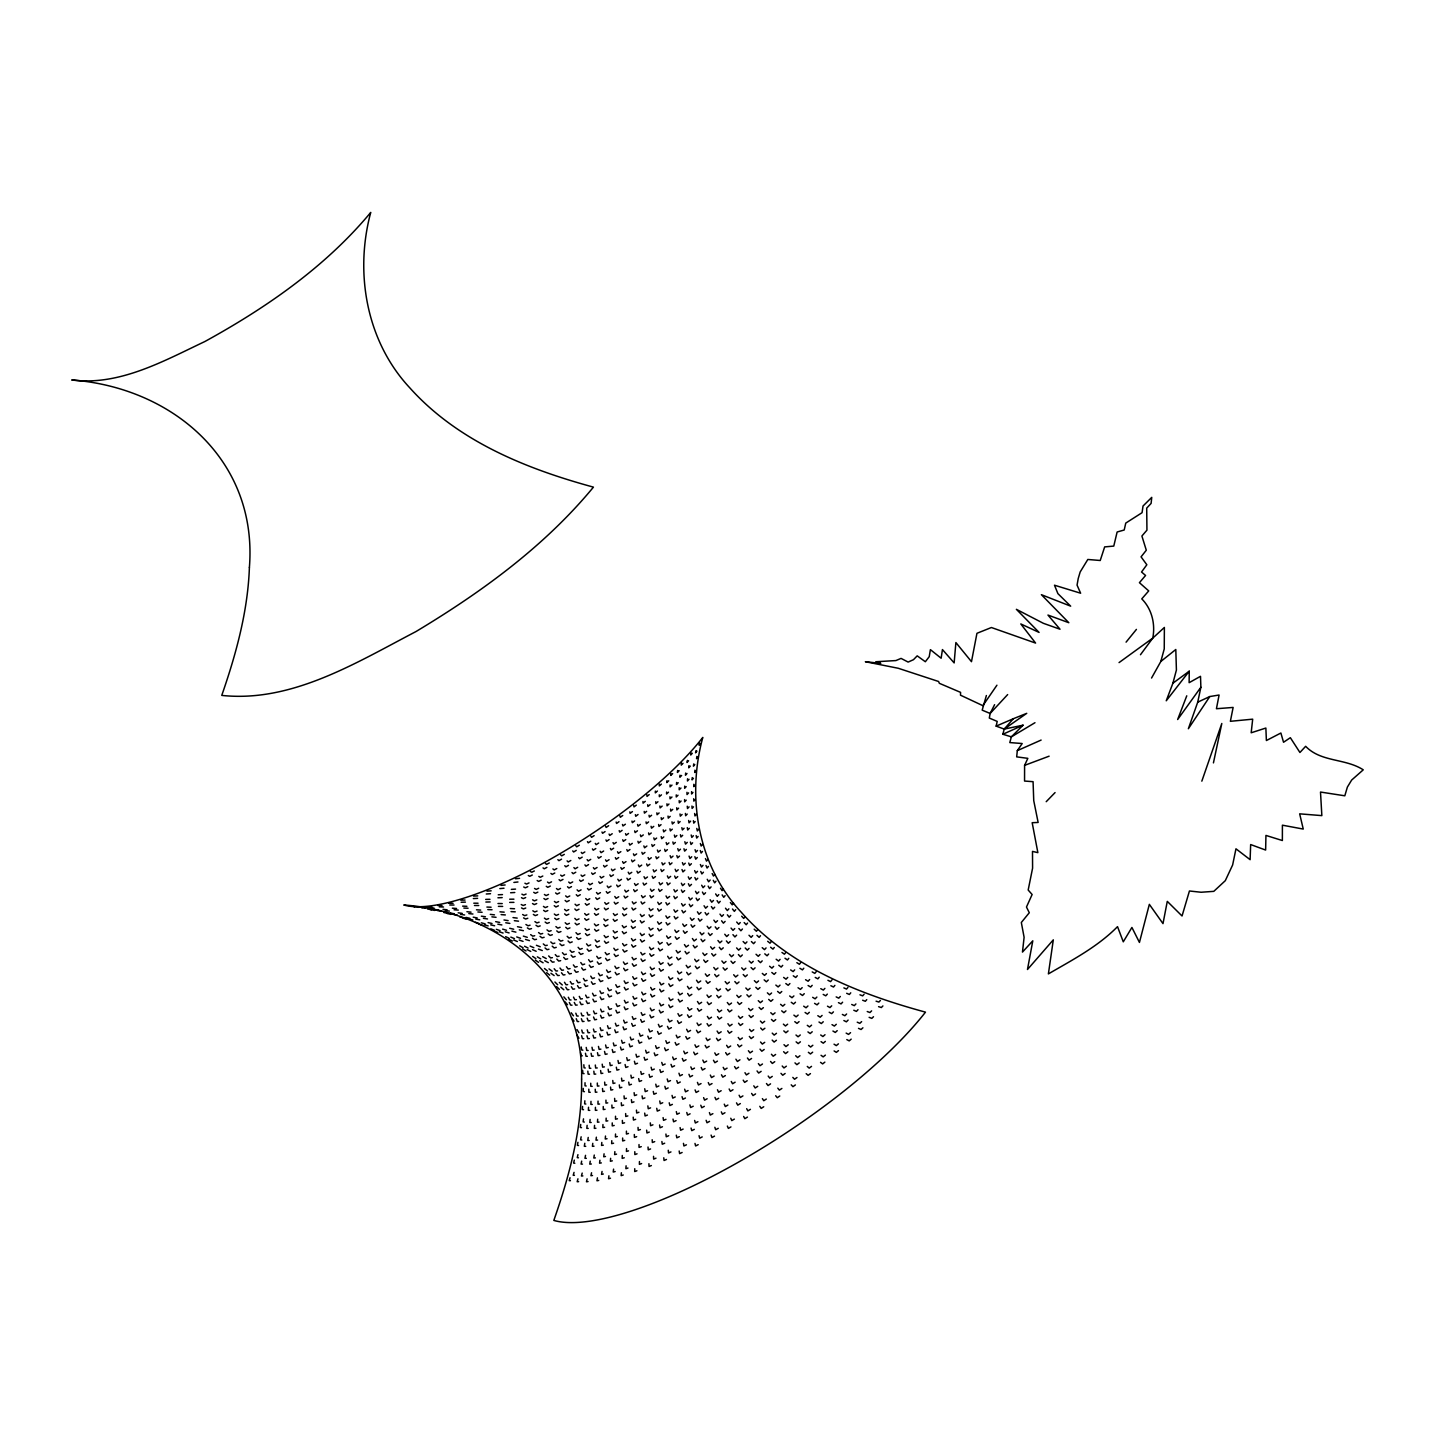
<?xml version="1.0" encoding="UTF-8"?>
<svg xmlns="http://www.w3.org/2000/svg" width="1435" height="1435" viewBox="0 0 1435 1435"><rect width="100%" height="100%" fill="white"/><g stroke="black" fill="none" stroke-linecap="round" stroke-linejoin="round"><path stroke-width="1.5" d="M655.347 791.098L655.347 792.855L657.409 791.044M659.311 784.138L659.311 785.896L661.374 784.084M691.598 791.636L691.598 793.986L692.962 792.389M693.822 784.281L693.805 786.631L695.186 785.035M666.611 792.03L666.593 793.968L668.513 792.174M670.091 784.927L670.073 786.882L671.993 785.088M1189.238 671.203L1166.242 700.782L1172.897 683.221L1189.238 671.203L1189.131 682.683L1200.503 676.316L1200.88 687.257L1197.723 702.163L1188.359 728.747L1209.795 696.549L1219.086 695.024L1216.432 708.729L1233.131 707.437L1230.369 721.303L1252.683 719.168L1251.177 732.783L1265.867 728.047L1266.388 740.532L1280.881 733.016L1283.536 742.254L1290.352 737.698L1299.931 752.496L1305.653 746.308C1320.971 762.326 1345.295 758.2 1363.25 769.824L1351.662 780.048L1347.375 787.097L1344.81 795.797L1320.505 792.048L1321.85 815.618L1299.662 813.842L1303.249 829.071L1282.406 825.179L1282.37 840.533L1265.939 835.421L1265.634 850.058L1250.656 844.551L1250.118 859.673L1235.965 848.803L1232.629 864.982L1225.293 880.677L1213.795 891.35L1201.113 892.247L1189.436 890.991L1182.045 915.996L1167.283 901.359L1162.996 923.62L1149.345 904.355L1139.444 942.436L1131.91 927.44L1123.282 941.826L1117.524 926.651C1097.614 946.813 1072.501 959.889 1048.393 973.899L1053.308 939.853L1027.478 969.504L1032.805 940.804L1022.473 952.087L1024.106 937.288L1021.325 922.49L1029.29 912.732L1026.473 907.028L1032.124 894.507L1028.178 890.041L1032.59 868.157L1032.5 851.403L1037.864 852.641L1032.178 822.703L1038.133 822.452L1033.738 800.622L1033.074 781.68L1024.554 781.053L1024.59 765.375L1027.837 758.344L1016.68 756.873L1017.307 750.649L1022.204 743.527L1009.792 742.577L1011.37 736.855L1023.065 725.195L1004.213 729.088L996.159 726.128L997.199 721.41L989.307 718.056L990.132 713.464L994.599 704.675M595.435 1107.3L595.381 1110.331L596.96 1110.224M598.036 1101.111L597.982 1104.143L599.561 1104.035M634.754 1168.718L634.7 1171.552L636.907 1170.763M639.454 1161.525L639.4 1164.359L641.606 1163.57M622.288 1155.48L622.18 1158.386L624.261 1157.776M626.539 1148.556L626.449 1151.444L628.512 1150.852M602.951 1124.556L602.843 1127.551L604.601 1127.282M606.162 1118.116L606.054 1121.112L607.812 1120.843M611.776 1140.699L611.651 1143.641L613.588 1143.211M615.543 1134.009L615.436 1136.968L617.355 1136.52M684.728 786.093L684.639 788.299L686.199 786.613M687.562 778.774L687.473 780.981L689.033 779.295M588.511 1107.264L588.386 1110.295L589.767 1110.367M590.987 1101.345L590.861 1104.358L592.242 1104.43M676.62 782.434L676.477 784.497L678.217 782.739M680.011 775.187L679.885 777.232L681.625 775.474M582.574 1106.457L582.359 1109.47L583.543 1109.703M584.852 1100.788L584.655 1103.82L585.839 1104.053M594.556 1125.363L594.341 1128.376L595.92 1128.269M597.678 1119.192L597.462 1122.188L599.041 1122.098M666.952 780.712L666.827 782.595L668.728 780.801M670.88 773.555L670.755 775.42L672.656 773.626M621.373 1172.754L621.158 1175.642L623.238 1174.996M626.091 1165.812L625.875 1168.682L627.956 1168.036M692.244 777.591L692.065 779.887L693.446 778.254M694.935 770.164L694.755 772.478L696.118 770.846M610.628 1158.332L610.395 1161.274L612.314 1160.825M614.862 1151.641L614.628 1154.583L616.548 1154.135M601.803 1142.457L601.552 1145.435L603.31 1145.166M605.498 1136.036L605.265 1139.013L607.023 1138.726M587.13 1125.327L586.825 1128.341L588.207 1128.394M590.108 1119.426L589.785 1122.439L591.184 1122.493M685.679 773.034L685.446 775.205L687.006 773.483M688.961 765.644L688.728 767.815L690.289 766.093M592.781 1143.336L592.422 1146.314L594 1146.206M596.368 1137.184L596.009 1140.161L597.588 1140.054M599.92 1160.233L599.561 1163.193L601.319 1162.906M604.081 1153.812L603.722 1156.771L605.48 1156.484M608.906 1175.803L608.548 1178.727L610.485 1178.225M613.588 1169.112L613.229 1172.036L615.167 1171.534M677.661 770.451L677.41 772.443L679.15 770.685M681.517 763.097L681.248 765.106L683.006 763.33M580.727 1124.448L580.332 1127.444L581.516 1127.659M583.507 1118.852L583.13 1121.847L584.296 1122.062M693.751 763.904L693.428 766.164L694.791 764.514M696.872 756.406L696.549 758.684L697.912 757.016M584.798 1143.282L584.332 1146.278L585.731 1146.332M588.224 1137.435L587.776 1140.43L589.157 1140.466M590.233 1161.166L589.767 1164.126L591.346 1164M594.269 1155.049L593.803 1158.009L595.381 1157.884M597.444 1177.848L596.942 1180.772L598.718 1180.413M602.054 1171.444L601.534 1174.386L603.31 1174.009M687.383 760.389L687.006 762.505L688.585 760.765M691.096 752.891L690.719 755.007L692.298 753.285M577.91 1142.35L577.372 1145.327L578.556 1145.525M581.139 1136.807L580.601 1139.785L581.785 1140M581.677 1161.13L581.085 1164.09L582.484 1164.108M585.534 1155.336L584.96 1158.296L586.341 1158.314M696.029 750.595L695.562 752.819L696.944 751.151M699.562 743.007L699.096 745.231L700.459 743.563M1213.436 762.9L1221.813 723.473L1201.83 781.16M587.094 1178.852L586.467 1181.794L588.063 1181.561M591.561 1172.772L590.915 1175.713L592.511 1175.48M574.305 1160.108L573.623 1163.067L574.825 1163.247M577.928 1154.655L577.265 1157.614L578.448 1157.794M577.946 1178.817L577.193 1181.74L578.61 1181.651M582.197 1173.077L581.444 1176.018L582.861 1175.911M1034.976 722.702L1011.37 736.855L1002.868 734.254L1004.213 729.088L1013.379 718.702L1026.742 713.338L1004.213 729.088M1172.897 683.221L1176.413 670.037L1175.803 649.499L1160.825 661.481L1151.552 678.038M1160.825 661.481L1164.251 648.925L1164.377 627.454L1152.771 638.109L1119.049 662.593M570.054 1177.74L569.211 1180.646L570.43 1180.682M574.054 1172.377L573.211 1175.283L574.431 1175.319M986.383 695.509L982.186 710.146L990.132 713.464L1007.657 694.576M1186.763 695.814L1177.651 719.527L1200.88 687.257M996.93 685.195L982.867 705.661L960.499 695.186L960.571 692.37L939.351 683.311L938.598 681.499L898.292 668.279L865.359 661.714L880.767 663.383L875.763 661.75L895.924 660.566L901.054 658.396L908.14 662.073L913.467 659.687L917.198 655.849L925.342 661.732L929.234 656.674L930.4 649.642L941.145 658.234L942.436 649.571L954.149 662.916L955.889 642.557L971.477 661.678L976.948 633.301L991.406 627.525L1035.586 643.077L1020.805 623.938L1039.083 632.422L1016.375 609.319L1043.371 623.31L1060.017 629.23L1047.963 615.059L1068.824 622.718L1041.379 594.682L1070.671 606.162L1057.9 593.624L1054.492 585.211L1080.627 593.211L1077.057 585.121L1078.223 578.556L1080.16 571.991L1087.82 559.471L1100.232 560.493L1104.663 546.896L1113.775 546.089L1117.13 531.99L1124.215 530.017L1125.757 523.093L1142.063 512.69L1143.031 506.017L1151.749 497.371L1151.103 503.416L1146.708 508.133L1146.942 530.161L1141.901 536.008L1146.296 550.233L1141.058 556.852L1146.834 564.762L1141.543 572.009L1145.561 575.471L1139.426 582.682L1148.717 590.915L1141.776 598.879C1151.928 609.05 1155.498 624.207 1152.771 638.109L1140.466 654.737M745.07 916.732L743.725 918.418L741.68 916.212M747.545 923.064L746.2 924.75L744.173 922.544M733.572 903.153L732.209 904.839L730.379 902.507M735.689 909.664L734.343 911.351L732.496 909.019M757.734 929.557L756.389 931.243L754.182 929.163M760.496 935.71L759.151 937.378L756.945 935.315M723.455 888.983L722.092 890.669L720.496 888.229M725.106 895.655L723.76 897.323L722.146 894.902M771.366 941.521L770.021 943.19L767.671 941.288M774.29 947.477L772.945 949.145L770.613 947.226M785.752 952.535L784.407 954.203L781.949 952.445M788.784 958.311L787.438 959.979L784.981 958.221M714.863 874.363L713.5 876.05L712.155 873.538M715.993 881.162L714.648 882.848L713.285 880.337M1126.08 642.145L1136.43 629.391M800.748 962.598L799.385 964.266L796.856 962.67M803.797 968.212L802.452 969.881L799.905 968.284M707.885 859.457L706.522 861.126L705.446 858.578M708.442 866.381L707.078 868.049L706.002 865.502M816.192 971.71L814.811 973.361L812.21 971.926M819.206 977.199L817.842 978.867L815.241 977.432M702.54 844.39L701.177 846.04L700.352 843.511M702.504 851.421L701.123 853.072L700.316 850.542M831.941 979.944L830.578 981.612L827.923 980.302M834.883 985.379L833.52 987.029L830.865 985.737M698.737 829.304L697.356 830.919L696.782 828.425M698.11 836.426L696.728 838.058L696.154 835.565M847.942 987.423L846.542 989.074L843.87 987.89M850.758 992.823L849.376 994.473L846.686 993.307M696.352 814.327L694.971 815.923L694.612 813.484M695.15 821.538L693.769 823.134L693.41 820.694M864.085 994.222L862.668 995.854L859.96 994.814M866.758 999.639L865.341 1001.289L862.632 1000.231M695.204 799.546L693.84 801.125L693.679 798.739M693.482 806.829L692.118 808.407L691.939 806.039M728.872 908.821L727.33 910.561L725.5 908.212M730.738 915.44L729.195 917.18L727.366 914.83M740.245 922.562L738.702 924.283L736.693 922.041M742.433 929.019L740.89 930.759L738.881 928.517M752.711 935.62L751.151 937.36L748.998 935.243M755.133 941.952L753.59 943.674L751.42 941.557M718.792 894.597L717.249 896.337L715.634 893.915M720.226 901.341L718.684 903.081L717.069 900.642M766.057 947.925L764.496 949.647L762.218 947.674M768.622 954.078L767.061 955.8L764.783 953.827M780.084 959.351L778.541 961.073L776.156 959.244M782.721 965.36L781.16 967.082L778.774 965.253M710.164 880.05L708.603 881.772L707.24 879.296M711.096 886.884L709.536 888.606L708.173 886.13M794.667 969.881L793.125 971.603L790.649 969.917M797.286 975.764L795.725 977.486L793.268 975.8M703.042 865.287L701.5 867.009L700.388 864.516M703.437 872.211L701.876 873.933L700.764 871.44M809.645 979.531L808.084 981.253L805.573 979.71M812.192 985.325L810.631 987.047L808.102 985.504M697.482 850.471L695.903 852.175L695.06 849.699M697.284 857.484L695.724 859.188L694.863 856.713M824.892 988.374L823.331 990.078L820.766 988.679M827.331 994.114L825.753 995.818L823.206 994.419M840.336 996.482L838.758 998.186L836.175 996.894M842.614 1002.204L841.036 1003.926L838.453 1002.635M693.374 835.726L691.813 837.412L691.186 834.991M692.603 842.811L691.042 844.497L690.414 842.058M688.585 792.891L687.024 794.559L686.952 792.317M686.217 800.156L684.656 801.824L684.585 799.564M690.63 821.161L689.051 822.829L688.639 820.461M689.302 828.318L687.724 829.986L687.293 827.618M855.906 1003.944L854.309 1005.648L851.708 1004.464M858.004 1009.702L856.408 1011.406L853.789 1010.24M689.069 806.883L687.508 808.533L687.257 806.219M687.221 814.075L685.643 815.726L685.41 813.43M734.738 928.571L732.998 930.364L731.043 928.068M736.639 935.172L734.917 936.947L732.944 934.669M713.482 900.427L711.742 902.202L710.146 899.763M714.702 907.207L712.98 908.983L711.365 906.561M723.509 914.705L721.787 916.481L719.975 914.113M725.123 921.396L723.401 923.171L721.59 920.804M746.953 941.898L745.231 943.674L743.115 941.503M749.07 948.374L747.33 950.149L745.231 947.979M759.994 954.544L758.254 956.302L756.03 954.257M762.2 960.876L760.46 962.652L758.236 960.607M1046.205 801.699L1055.066 792.586M880.408 1000.464L878.866 1002.06L876.085 1001.182M882.902 1005.935L881.359 1007.531L878.579 1006.653M773.626 966.383L771.904 968.159L769.591 966.257M775.851 972.625L774.129 974.383L771.815 972.482M704.782 885.915L703.06 887.691L701.679 885.216M705.554 892.767L703.814 894.543L702.433 892.086M787.743 977.414L786.003 979.19L783.636 977.414M789.914 983.549L788.174 985.307L785.806 983.531M697.536 871.314L695.778 873.09L694.648 870.615M697.769 878.238L696.029 879.996L694.881 877.538M802.183 987.639L800.443 989.397L798.021 987.746M804.264 993.684L802.524 995.46L800.102 993.809M816.874 997.074L815.116 998.832L812.676 997.325M818.793 1003.101L817.035 1004.859L814.578 1003.352M691.706 856.767L689.966 858.525L689.051 856.085M691.383 863.726L689.643 865.484L688.728 863.063M831.708 1005.827L829.95 1007.585L827.475 1006.186M833.43 1011.872L831.672 1013.63L829.197 1012.231M680.961 788.048L679.203 789.77L679.203 787.672M678.02 795.223L676.262 796.963L676.262 794.864M687.275 842.381L685.517 844.121L684.836 841.735M686.378 849.394L684.639 851.134L683.957 848.749M846.614 1013.989L844.856 1015.729L842.363 1014.437M848.121 1020.088L846.363 1021.828L843.87 1020.536M681.069 801.035L679.329 802.757L679.168 800.604M678.611 808.174L676.872 809.896L676.71 807.744M684.118 828.246L682.36 829.968L681.858 827.672M682.683 835.296L680.925 837.018L680.423 834.722M682.091 814.452L680.333 816.156L680.011 813.95M680.136 821.555L678.378 823.259L678.055 821.035M871.619 1010.868L869.915 1012.536L867.242 1011.514M873.502 1016.715L871.798 1018.366L869.126 1017.343M707.545 906.382L705.643 908.194L704.047 905.754M708.585 913.216L706.684 915.028L705.087 912.588M717.536 920.714L715.634 922.526L713.859 920.14M718.917 927.494L717.016 929.306L715.24 926.92M728.603 934.759L726.702 936.553L724.765 934.239M730.236 941.468L728.334 943.261L726.397 940.947M740.568 948.338L738.666 950.149L736.603 947.925M742.343 954.957L740.46 956.768L738.397 954.544M698.809 891.942L696.908 893.736L695.509 891.296M699.419 898.794L697.5 900.606L696.118 898.149M753.231 961.324L751.33 963.118L749.178 961.019M755.079 967.854L753.178 969.647L751.025 967.531M766.433 973.612L764.532 975.405L762.308 973.414M768.263 980.033L766.362 981.845L764.137 979.854M780.03 985.145L778.129 986.939L775.851 985.074M781.77 991.495L779.869 993.289L777.591 991.424M691.365 877.502L689.464 879.296L688.28 876.875M691.491 884.39L689.571 886.184L688.405 883.745M793.896 995.926L791.994 997.72L789.681 995.98M795.492 1002.24L793.591 1004.034L791.259 1002.294M807.941 1005.989L806.022 1007.783L803.69 1006.168M809.34 1012.303L807.439 1014.079L805.089 1012.464M685.266 863.224L683.365 865L682.396 862.632M684.854 870.112L682.952 871.906L681.984 869.52M822.094 1015.424L820.174 1017.218L817.824 1015.693M823.259 1021.756L821.34 1023.55L818.99 1022.025M671.975 796.999L670.055 798.775L669.948 796.766M668.979 804.03L667.06 805.806L666.952 803.797M680.459 849.197L678.558 850.973L677.786 848.659M679.508 856.103L677.589 857.879L676.836 855.583M861.628 1021.63L859.78 1023.334L857.233 1022.186M862.901 1027.801L861.054 1029.505L858.507 1028.357M836.282 1024.285L834.363 1026.061L831.995 1024.626M837.215 1030.671L835.278 1032.447L832.928 1031.03M672.728 809.376L670.809 811.134L670.54 809.071M670.199 816.371L668.279 818.129L668.028 816.067M676.854 835.511L674.934 837.269L674.36 835.044M675.365 842.453L673.445 844.193L672.871 841.986M674.307 822.219L672.387 823.977L671.975 821.842M672.298 829.179L670.378 830.937L669.966 828.802M701.069 912.445L699.006 914.274L697.41 911.835M701.93 919.297L699.867 921.126L698.271 918.687M710.989 926.831L708.944 928.642L707.168 926.239M712.155 933.665L710.11 935.494L708.352 933.091M721.877 941.037L719.832 942.849L717.931 940.499M723.258 947.835L721.195 949.647L719.312 947.297M733.554 954.885L731.509 956.697L729.5 954.418M735.043 961.629L732.98 963.441L730.989 961.163M745.841 968.212L743.778 970.042L741.698 967.854M747.33 974.903L745.285 976.715L743.204 974.526M692.244 898.059L690.199 899.871L688.782 897.449M692.728 904.911L690.666 906.723L689.248 904.283M758.559 980.948L756.514 982.76L754.362 980.679M759.994 987.567L757.949 989.379L755.814 987.298M684.639 883.799L682.576 885.61L681.356 883.207M684.639 890.633L682.594 892.444L681.374 890.041M771.6 993.002L769.537 994.814L767.366 992.841M772.909 999.549L770.846 1001.361L768.676 999.406M784.819 1004.356L782.775 1006.168L780.568 1004.321M785.95 1010.886L783.887 1012.697L781.698 1010.85M850.542 1032.644L848.551 1034.402L846.148 1033.092M851.188 1039.137L849.197 1040.877L846.793 1039.586M798.165 1015.065L796.12 1016.859L793.896 1015.119M799.08 1021.612L797.017 1023.406L794.793 1021.666M678.235 869.789L676.172 871.583L675.15 869.251M677.75 876.606L675.688 878.399L674.665 876.067M661.445 794.846L659.383 796.658L659.275 794.829M657.947 801.734L655.885 803.546L655.777 801.717M811.582 1025.164L809.519 1026.958L807.295 1025.325M812.228 1031.765L810.165 1033.559L807.941 1031.926M662.163 806.093L660.1 807.887L659.867 805.986M659.131 812.945L657.069 814.721L656.853 812.838M673.015 856.121L670.952 857.915L670.127 855.673M672.01 862.919L669.948 864.713L669.123 862.471M824.999 1034.725L822.919 1036.536L820.694 1034.976M825.358 1041.397L823.277 1043.191L821.053 1041.649M663.58 817.86L661.517 819.636L661.158 817.663M661.051 824.659L658.988 826.434L658.611 824.479M668.907 842.883L666.844 844.659L666.181 842.524M667.383 849.681L665.32 851.457L664.656 849.323M665.804 830.13L663.741 831.887L663.221 829.843M663.777 836.928L661.696 838.686L661.194 836.641M838.417 1043.837L836.3 1045.613L834.04 1044.178M838.471 1050.617L836.354 1052.375L834.112 1050.94M703.921 933.001L701.751 934.813L700.011 932.391M704.89 939.871L702.702 941.701L700.98 939.261M714.63 947.369L712.442 949.181L710.594 946.795M715.76 954.239L713.572 956.051L711.724 953.665M726.002 961.468L723.814 963.28L721.877 960.966M727.186 968.32L724.998 970.15L723.079 967.818M685.195 904.229L682.988 906.041L681.553 903.62M685.535 911.046L683.347 912.857L681.912 910.436M694.074 918.561L691.885 920.373L690.289 917.952M694.773 925.414L692.585 927.243L690.988 924.804M737.859 975.172L735.671 976.984L733.68 974.742M739.025 981.988L736.837 983.8L734.846 981.558M750.075 988.338L747.886 990.15L745.841 987.997M751.133 995.119L748.944 996.93L746.9 994.778M677.374 890.13L675.167 891.942L673.912 889.592M677.302 896.893L675.114 898.705L673.858 896.337M762.505 1000.913L760.317 1002.706L758.254 1000.661M763.384 1007.657L761.196 1009.469L759.133 1007.406M775.061 1012.841L772.855 1014.653L770.774 1012.715M775.725 1019.585L773.537 1021.397L771.456 1019.442M649.212 794.613L647.024 796.407L646.88 794.775M645.284 801.34L643.077 803.152L642.952 801.501M787.654 1024.195L785.465 1025.989L783.384 1024.142M788.066 1030.958L785.878 1032.769L783.797 1030.904M650.109 804.676L647.902 806.47L647.669 804.766M646.629 811.349L644.441 813.143L644.207 811.421M670.647 876.39L668.441 878.202L667.365 875.924M670.127 883.099L667.921 884.911L666.844 882.633M800.264 1034.976L798.075 1036.77L795.995 1035.012M800.389 1041.81L798.183 1043.604L796.12 1041.846M651.598 815.259L649.391 817.053L649.033 815.259M648.602 821.896L646.396 823.672L646.037 821.896M664.997 863.099L662.791 864.892L661.894 862.722M663.975 869.771L661.786 871.565L660.871 869.395M812.838 1045.254L810.631 1047.066L808.569 1045.38M812.658 1052.178L810.452 1053.972L808.371 1052.303M653.75 826.381L651.544 828.174L651.059 826.291M651.239 833L649.033 834.775L648.548 832.91M660.369 850.327L658.163 852.103L657.409 850.04M658.844 856.964L656.638 858.74L655.885 856.677M656.638 838.076L654.432 839.852L653.822 837.896M654.629 844.695L652.423 846.471L651.813 844.515M825.376 1055.102L823.152 1056.878L821.053 1055.299M824.856 1062.133L822.632 1063.909L820.533 1062.331M696.423 939.154L694.109 940.965L692.405 938.508M697.195 946.06L694.899 947.871L693.195 945.414M706.917 953.683L704.621 955.477L702.809 953.055M707.814 960.625L705.518 962.419L703.706 959.997M717.966 968.051L715.652 969.863L713.787 967.477M718.881 975.011L716.567 976.804L714.702 974.419M677.661 910.4L675.365 912.194L673.912 909.79M677.93 917.162L675.616 918.956L674.163 916.552M686.63 924.678L684.316 926.472L682.719 924.032M687.186 931.512L684.89 933.324L683.293 930.885M729.393 982.114L727.079 983.908L725.177 981.594M730.218 989.056L727.922 990.85L726.002 988.536M741.052 995.729L738.738 997.522L736.801 995.28M741.734 1002.652L739.438 1004.446L737.5 1002.204M752.837 1008.805L750.523 1010.599L748.586 1008.446M753.321 1015.711L751.007 1017.523L749.07 1015.37M669.643 896.462L667.329 898.256L666.019 895.942M669.535 903.153L667.221 904.947L665.912 902.615M764.658 1021.325L762.362 1023.119L760.407 1021.074M764.891 1028.249L762.577 1030.043L760.64 1027.998M776.478 1033.308L774.165 1035.101L772.227 1033.128M776.407 1040.267L774.111 1042.061L772.173 1040.106M636.297 805.125L634.001 806.9L633.714 805.376M632.44 811.582L630.126 813.376L629.839 811.851M662.575 883.009L660.261 884.785L659.113 882.561M662.037 889.592L659.723 891.386L658.575 889.162M788.245 1044.77L785.932 1046.563L783.994 1044.68M787.851 1051.801L785.555 1053.595L783.618 1051.712M638.055 814.488L635.741 816.282L635.364 814.667M634.647 820.91L632.351 822.685L631.956 821.089M799.923 1055.765L797.609 1057.559L795.69 1055.747M799.205 1062.904L796.891 1064.68L794.972 1062.887M640.351 824.408L638.055 826.183L637.553 824.497M637.445 830.793L635.131 832.587L634.647 830.901M656.459 870.076L654.145 871.87L653.158 869.753M655.472 876.606L653.158 878.381L652.172 876.265M643.293 834.919L640.961 836.677L640.369 834.901M640.853 841.305L638.521 843.08L637.929 841.305M651.275 857.753L648.943 859.529L648.1 857.52M649.786 864.211L647.472 865.969L646.629 863.978M646.898 846.022L644.584 847.798L643.849 845.915M644.943 852.444L642.629 854.202L641.893 852.336M811.528 1066.366L809.197 1068.124L807.277 1066.42M810.452 1073.613L808.12 1075.371L806.183 1073.649M688.513 945.27L686.109 947.028L684.441 944.571M689.141 952.176L686.737 953.952L685.051 951.477M698.809 959.961L696.405 961.719L694.666 959.262M699.491 966.939L697.087 968.697L695.347 966.239M709.518 974.58L707.114 976.356L705.32 973.917M710.164 981.612L707.76 983.37L705.966 980.93M669.75 916.517L667.347 918.274L665.876 915.889M669.948 923.207L667.544 924.965L666.073 922.597M678.791 930.723L676.387 932.499L674.791 930.059M679.239 937.539L676.836 939.315L675.239 936.876M720.46 989.002L718.074 990.76L716.244 988.374M720.998 996.033L718.594 997.791L716.783 995.406M731.545 1003.047L729.159 1004.805L727.312 1002.491M731.904 1010.079L729.5 1011.854L727.671 1009.522M742.666 1016.626L740.263 1018.402L738.433 1016.159M742.774 1023.693L740.37 1025.451L738.541 1023.209M622.736 815.51L620.333 817.268L619.884 815.869M618.987 821.699L616.584 823.457L616.153 822.04M654.073 889.557L651.669 891.314L650.468 889.144M653.571 895.996L651.167 897.772L649.947 895.583M661.499 902.741L659.096 904.516L657.75 902.22M661.374 909.324L658.97 911.082L657.625 908.785M753.752 1029.738L751.348 1031.496L749.518 1029.343M753.554 1036.805L751.151 1038.581L749.339 1036.429M764.729 1042.33L762.326 1044.088L760.532 1042.025M764.209 1049.469L761.806 1051.227L760.012 1049.146M775.617 1054.474L773.196 1056.232L771.42 1054.241M774.739 1061.685L772.335 1063.443L770.559 1061.452M625.391 824.21L622.987 825.968L622.449 824.461M622.108 830.345L619.705 832.103L619.185 830.614M786.362 1066.187L783.958 1067.945L782.201 1066.008M785.124 1073.488L782.721 1075.245L780.963 1073.326M628.548 833.466L626.144 835.224L625.517 833.645M625.75 839.601L623.346 841.358L622.718 839.762M647.49 877L645.086 878.74L644.01 876.695M646.557 883.332L644.136 885.09L643.059 883.045M641.696 865.108L639.292 866.848L638.342 864.928M640.315 871.368L637.893 873.108L636.943 871.188M632.297 843.367L629.875 845.107L629.158 843.421M629.965 849.502L627.543 851.26L626.826 849.574M636.656 853.897L634.234 855.637L633.409 853.843M634.79 860.085L632.387 861.825L631.543 860.031M796.981 1077.506L794.559 1079.246L792.82 1077.398M795.367 1084.932L792.945 1086.672L791.205 1084.824M661.517 922.508L659.042 924.23L657.535 921.862M661.678 929.127L659.203 930.849L657.696 928.481M670.629 936.678L668.154 938.4L666.575 935.961M670.988 943.441L668.513 945.163L666.934 942.723M680.298 951.279L677.822 952.983L676.154 950.508M680.764 958.167L678.289 959.889L676.638 957.414M690.361 966.114L687.885 967.836L686.181 965.324M690.863 973.109L688.387 974.831L686.683 972.338M700.71 981.002L698.235 982.724L696.513 980.231M701.123 988.069L698.648 989.791L696.926 987.298M711.186 995.746L708.711 997.469L706.989 995.029M711.437 1002.868L708.962 1004.59L707.24 1002.132M721.679 1010.222L719.204 1011.944L717.482 1009.558M721.697 1017.361L719.222 1019.083L717.5 1016.68M653.051 908.911L650.557 910.633L649.176 908.373M652.925 915.369L650.432 917.091L649.05 914.83M732.101 1024.321L729.626 1026.043L727.922 1023.711M731.832 1031.478L729.357 1033.2L727.653 1030.868M742.379 1037.989L739.904 1039.693L738.236 1037.451M741.787 1045.182L739.312 1046.904L737.644 1044.644M752.514 1051.191L750.039 1052.913L748.388 1050.743M751.563 1058.474L749.088 1060.178L747.438 1058.008M608.637 825.717L606.162 827.439L605.552 826.147M605.068 831.582L602.592 833.304L601.983 832.013M612.225 833.735L609.749 835.457L609.068 834.076M609.122 839.583L606.628 841.287L605.965 839.905M645.248 895.978L642.772 897.7L641.481 895.566M644.781 902.292L642.306 903.996L641.014 901.862M762.469 1063.999L759.994 1065.703L758.38 1063.604M761.142 1071.353L758.667 1073.057L757.052 1070.958M772.263 1076.394L769.77 1078.115L768.191 1076.071M770.541 1083.855L768.066 1085.56L766.469 1083.515M616.279 842.363L613.803 844.067L613.032 842.596M613.642 848.211L611.167 849.915L610.395 848.444M638.162 883.781L635.669 885.485L634.503 883.512M637.301 889.933L634.808 891.655L633.66 889.664M620.853 851.655L618.377 853.359L617.516 851.762M618.682 857.538L616.189 859.242L615.346 857.646M626.001 861.628L623.508 863.332L622.557 861.61M624.279 867.583L621.785 869.287L620.835 867.565M631.759 872.337L629.265 874.041L628.207 872.193M630.467 878.381L627.992 880.085L626.934 878.238M781.878 1088.447L779.384 1090.134L777.806 1088.16M779.761 1096.017L777.268 1097.721L775.689 1095.748M662.235 942.472L659.705 944.122L658.109 941.683M662.522 949.181L659.992 950.831L658.396 948.392M671.813 957.109L669.284 958.777L667.652 956.266M672.172 963.997L669.625 965.647L668.01 963.136M681.661 972.105L679.132 973.773L677.481 971.226M681.984 979.118L679.455 980.769L677.804 978.24M691.634 987.244L689.105 988.912L687.455 986.365M691.831 994.347L689.302 995.998L687.652 993.468M594.126 835.654L591.579 837.305L590.825 836.121M590.772 841.179L588.242 842.829L587.471 841.645M636.135 902.256L633.606 903.907L632.261 901.826M635.759 908.373L633.212 910.023L631.866 907.96M644.315 914.92L641.786 916.57L640.333 914.346M644.225 921.234L641.696 922.902L640.243 920.678M653.033 928.355L650.503 930.024L648.979 927.674M653.176 934.885L650.647 936.535L649.122 934.185M701.625 1002.33L699.096 1003.998L697.464 1001.487M701.607 1009.505L699.078 1011.155L697.446 1008.644M711.509 1017.218L708.962 1018.886L707.365 1016.41M711.222 1024.429L708.675 1026.097L707.078 1023.621M721.195 1031.801L718.666 1033.451L717.105 1031.047M720.603 1039.048L718.056 1040.716L716.495 1038.294M730.684 1046.007L728.155 1047.658L726.612 1045.308M729.715 1053.308L727.186 1054.976L725.662 1052.626M739.94 1059.819L737.393 1061.487L735.904 1059.191M738.577 1067.209L736.047 1068.86L734.559 1066.582M748.944 1073.254L746.415 1074.923L744.962 1072.698M747.187 1080.734L744.657 1082.385L743.204 1080.16M598.664 843.027L596.135 844.677L595.292 843.385M595.776 848.551L593.247 850.202L592.404 848.91M603.651 851.027L601.104 852.677L600.189 851.278M601.211 856.569L598.664 858.22L597.767 856.838M628.53 890.4L626.001 892.05L624.745 890.13M627.795 896.355L625.265 898.005L624.01 896.086M757.734 1086.331L755.205 1087.981L753.788 1085.829M755.563 1093.9L753.034 1095.569L751.617 1093.398M609.086 859.708L606.539 861.359L605.552 859.852M607.095 865.323L604.566 866.973L603.561 865.466M615.023 869.144L612.494 870.794L611.418 869.162M613.48 874.848L610.933 876.498L609.857 874.866M621.499 879.368L618.969 881.018L617.803 879.242M620.368 885.18L617.839 886.83L616.673 885.054M766.308 1099.067L763.779 1100.717L762.38 1098.618M763.725 1106.762L761.178 1108.412L759.797 1106.313M579.309 845.215L576.726 846.793L575.794 845.717M576.224 850.399L573.659 851.977L572.726 850.901M626.844 908.283L624.279 909.862L622.844 907.835M626.557 914.239L623.992 915.817L622.557 913.79M635.4 920.714L632.835 922.292L631.346 920.104M635.382 926.884L632.799 928.463L631.31 926.275M644.369 934.006L641.804 935.584L640.243 933.252M644.512 940.409L641.947 941.988L640.387 939.656M653.642 948.069L651.077 949.647L649.499 947.208M653.894 954.688L651.311 956.266L649.732 953.827M663.149 962.759L660.584 964.338L658.988 961.809M663.4 969.576L660.835 971.172L659.239 968.643M672.764 977.899L670.199 979.477L668.602 976.912M672.943 984.876L670.378 986.473L668.782 983.89M682.378 993.271L679.813 994.85L678.235 992.267M682.378 1000.374L679.813 1001.953L678.235 999.37M691.849 1008.679L689.284 1010.258L687.742 1007.693M691.598 1015.872L689.033 1017.451L687.491 1014.886M701.105 1023.962L698.54 1025.559L697.051 1023.012M700.549 1031.227L697.984 1032.805L696.477 1030.258M710.074 1039.012L707.509 1040.59L706.074 1038.097M709.159 1046.33L706.594 1047.909L705.141 1045.415M718.738 1053.756L716.173 1055.335L714.791 1052.895M717.428 1061.129L714.863 1062.707L713.464 1060.268M727.079 1068.142L724.514 1069.721L723.186 1067.335M725.357 1075.586L722.792 1077.165L721.464 1074.797M735.133 1082.187L732.567 1083.766L731.276 1081.452M732.98 1089.739L730.415 1091.317L729.141 1088.986M742.917 1095.909L740.334 1097.488L739.097 1095.228M740.334 1103.569L737.769 1105.147L736.514 1102.869M584.834 851.959L582.269 853.538L581.265 852.354M582.197 857.143L579.632 858.722L578.628 857.556M590.736 859.368L588.171 860.946L587.112 859.637M588.547 864.605L585.982 866.184L584.924 864.875M597.068 867.493L594.485 869.072L593.373 867.655M595.31 872.803L592.727 874.381L591.615 872.964M611.041 886.148L608.458 887.727L607.202 886.023M610.09 891.709L607.525 893.288L606.252 891.583M618.718 896.767L616.135 898.346L614.79 896.48M618.126 902.507L615.543 904.086L614.198 902.22M750.433 1109.327L747.868 1110.905L746.666 1108.681M747.42 1117.094L744.837 1118.672L743.635 1116.448M603.83 876.408L601.247 877.987L600.045 876.426M602.485 881.825L599.92 883.404L598.718 881.861M564.314 854.345L561.731 855.834L560.637 854.865M561.551 859.152L558.968 860.659L557.856 859.673M617.427 914.059L614.844 915.548L613.355 913.557M617.265 919.817L614.7 921.306L613.193 919.315M626.377 926.257L623.812 927.745L622.252 925.575M626.431 932.266L623.848 933.754L622.306 931.602M635.579 939.387L632.996 940.894L631.436 938.562M635.759 945.665L633.176 947.172L631.597 944.84M644.943 953.396L642.36 954.903L640.781 952.445M645.158 959.943L642.593 961.432L640.997 958.993M654.378 968.141L651.795 969.629L650.216 967.1M654.557 974.903L651.974 976.392L650.396 973.863M663.759 983.423L661.176 984.912L659.652 982.311M663.813 990.365L661.23 991.872L659.687 989.271M672.997 999.029L670.414 1000.518L668.925 997.899M672.818 1006.114L670.235 1007.603L668.746 1004.984M681.966 1014.742L679.383 1016.231L677.948 1013.612M681.499 1021.935L678.916 1023.442L677.481 1020.805M690.576 1030.42L688.011 1031.909L686.63 1029.29M689.769 1037.684L687.186 1039.191L685.804 1036.572M698.809 1045.9L696.244 1047.389L694.935 1044.823M697.607 1053.254L695.024 1054.743L693.715 1052.16M706.648 1061.129L704.065 1062.635L702.827 1060.106M705.015 1068.555L702.433 1070.044L701.195 1067.514M714.092 1076.071L711.509 1077.577L710.325 1075.084M712.029 1083.569L709.446 1085.057L708.262 1082.582M721.159 1090.708L718.576 1092.214L717.464 1089.775M718.648 1098.295L716.065 1099.784L714.953 1097.362M727.904 1105.058L725.339 1106.546L724.262 1104.161M724.962 1112.735L722.379 1114.242L721.321 1111.856M570.825 860.48L568.242 861.987L567.094 860.892M568.493 865.341L565.91 866.83L564.762 865.736M577.677 867.314L575.094 868.821L573.892 867.601M575.776 872.229L573.193 873.718L571.991 872.516M584.888 874.919L582.323 876.408L581.049 875.063M583.399 879.924L580.816 881.413L579.561 880.085M592.476 883.332L589.893 884.821L588.583 883.332M591.381 888.48L588.798 889.969L587.471 888.48M600.44 892.624L597.857 894.113L596.476 892.48M599.704 897.933L597.121 899.422L595.74 897.79M608.763 902.848L606.18 904.355L604.745 902.543M608.35 908.373L605.767 909.862L604.314 908.05M734.361 1119.103L731.778 1120.591L730.774 1118.26M730.953 1126.906L728.37 1128.394L727.366 1126.062M549.282 862.955L546.699 864.354L545.443 863.475M546.861 867.386L544.295 868.785L543.022 867.906M556.78 868.534L554.215 869.933L552.905 868.928M554.789 873.018L552.224 874.417L550.896 873.413M564.583 874.83L562.018 876.229L560.654 875.099M562.986 879.404L560.421 880.803L559.076 879.673M572.691 881.915L570.108 883.314L568.708 882.059M571.489 886.615L568.924 888.014L567.525 886.74M581.103 889.861L578.52 891.261L577.085 889.843M580.278 894.722L577.695 896.122L576.26 894.705M589.803 898.74L587.238 900.14L585.749 898.561M589.301 903.781L586.736 905.18L585.247 903.602M598.772 908.606L596.207 909.987L594.664 908.247M598.556 913.88L595.991 915.279L594.449 913.521M607.974 919.512L605.391 920.893L603.83 918.956M607.974 925.055L605.409 926.454L603.83 924.499M617.319 931.476L614.754 932.876L613.158 930.741M617.481 937.324L614.915 938.705L613.319 936.571M626.754 944.481L624.189 945.88L622.593 943.566M627.005 950.616L624.422 952.015L622.826 949.719M636.207 958.454L633.642 959.836L632.064 957.396M636.44 964.876L633.857 966.257L632.279 963.818M645.571 973.235L642.988 974.616L641.445 972.069M645.696 979.908L643.113 981.307L641.588 978.742M654.719 988.643L652.154 990.042L650.665 987.406M654.665 995.531L652.1 996.93L650.611 994.294M663.58 1004.464L660.997 1005.845L659.58 1003.191M663.257 1011.514L660.692 1012.913L659.257 1010.24M672.028 1020.464L669.463 1021.863L668.118 1019.173M671.383 1027.657L668.8 1029.038L667.454 1026.348M680.011 1036.501L677.446 1037.882L676.19 1035.209M678.988 1043.765L676.405 1045.164L675.15 1042.474M687.508 1052.411L684.943 1053.792L683.76 1051.155M686.056 1059.747L683.473 1061.147L682.307 1058.492M694.504 1068.106L691.939 1069.505L690.845 1066.887M692.603 1075.533L690.038 1076.932L688.943 1074.313M701.033 1083.569L698.468 1084.968L697.446 1082.385M698.666 1091.066L696.101 1092.466L695.078 1089.9M707.132 1098.762L704.567 1100.143L703.616 1097.631M704.316 1106.349L701.751 1107.748L700.8 1105.219M712.872 1113.668L710.289 1115.067L709.41 1112.591M709.572 1121.363L707.007 1122.762L706.128 1120.287M718.253 1128.323L715.688 1129.722L714.845 1127.282M714.504 1136.125L711.939 1137.524L711.096 1135.085M560.529 888.444L558 889.736L556.457 888.534M559.668 892.821L557.139 894.113L555.596 892.911M569.767 895.96L567.238 897.234L565.659 895.888M569.247 900.516L566.717 901.808L565.139 900.462M579.22 904.445L576.691 905.718L575.076 904.211M578.987 909.216L576.457 910.508L574.861 908.983M702.217 1136.915L699.688 1138.206L699.042 1135.677M698.181 1144.664L695.634 1145.955L694.988 1143.426M534.322 870.973L531.775 872.247L530.34 871.458M532.295 875.009L529.748 876.301L528.313 875.511M542.807 876.032L540.277 877.305L538.807 876.39M541.192 880.157L538.645 881.431L537.174 880.516M551.542 881.825L549.013 883.117L547.506 882.059M550.305 886.059L547.775 887.35L546.269 886.292M588.834 913.951L586.305 915.243L584.673 913.539M588.852 919.01L586.323 920.283L584.691 918.579M598.556 924.588L596.009 925.862L594.377 923.961M598.754 929.934L596.207 931.207L594.556 929.306M697.894 1121.704L695.347 1122.995L694.648 1120.43M694.325 1129.363L691.778 1130.637L691.06 1128.071M608.297 936.355L605.767 937.629L604.117 935.53M608.601 942.006L606.054 943.297L604.404 941.181M617.983 949.235L615.436 950.508L613.821 948.23M618.288 955.226L615.758 956.499L614.126 954.203M627.508 963.154L624.96 964.428L623.382 961.988M627.759 969.45L625.23 970.742L623.651 968.284M636.781 977.97L634.252 979.262L632.727 976.679M636.889 984.571L634.36 985.845L632.835 983.28M645.714 993.504L643.167 994.796L641.732 992.141M645.589 1000.338L643.041 1001.612L641.606 998.957M654.199 1009.522L651.651 1010.814L650.306 1008.105M653.75 1016.536L651.221 1017.81L649.876 1015.101M662.145 1025.81L659.598 1027.083L658.36 1024.357M661.338 1032.949L658.791 1034.222L657.553 1031.496M669.499 1042.169L666.952 1043.442L665.822 1040.716M668.279 1049.415L665.732 1050.689L664.584 1047.945M676.262 1058.474L673.715 1059.747L672.674 1057.021M674.576 1065.792L672.046 1067.066L671.006 1064.357M682.432 1074.618L679.885 1075.891L678.952 1073.201M680.28 1082.008L677.733 1083.299L676.8 1080.609M688.047 1090.546L685.517 1091.82L684.656 1089.183M685.428 1098.026L682.881 1099.3L682.038 1096.663M693.195 1106.242L690.648 1107.533L689.876 1104.914M690.091 1113.811L687.544 1115.085L686.773 1112.484M548.547 894.435L546.071 895.601L544.403 894.471M548.044 898.489L545.569 899.655L543.901 898.525M558.592 901.557L556.116 902.723L554.412 901.431M558.394 905.808L555.919 906.974L554.233 905.682M568.762 909.664L566.287 910.83L564.583 909.377M568.834 914.185L566.359 915.351L564.655 913.88M686.414 1144.807L683.921 1145.973L683.455 1143.354M682.127 1152.466L679.634 1153.632L679.168 1151.013M538.681 888.247L536.206 889.413L534.555 888.444M537.838 892.139L535.363 893.305L533.712 892.319M579.023 918.884L576.547 920.05L574.825 918.382M579.292 923.674L576.816 924.84L575.094 923.189M519.56 878.328L515.47 878.776M517.963 881.987L513.891 882.435M529.031 882.902L526.537 884.068L524.923 883.225M527.811 886.651L525.336 887.817L523.703 886.991M589.265 929.252L586.771 930.418L585.05 928.553M589.659 934.382L587.184 935.548L585.462 933.665M675.239 1096.95L672.764 1098.116L672.046 1095.389M672.387 1104.376L669.912 1105.542L669.212 1102.815M679.419 1113.129L676.943 1114.295L676.316 1111.605M676.082 1120.627L673.607 1121.793L672.997 1119.103M683.132 1129.076L680.638 1130.242L680.1 1127.587M679.311 1136.663L676.836 1137.829L676.298 1135.175M599.399 940.84L596.906 941.988L595.202 939.907M599.848 946.311L597.355 947.477L595.668 945.378M609.301 953.593L606.826 954.759L605.175 952.481M609.731 959.423L607.238 960.589L605.588 958.311M618.916 967.477L616.422 968.643L614.862 966.185M1197.723 702.163L1209.795 696.549M619.22 973.647L616.727 974.813L615.167 972.356M628.117 982.347L625.624 983.495L624.153 980.912M628.225 988.823L625.732 989.971L624.261 987.388M636.817 997.989L634.342 999.155L632.961 996.464M636.656 1004.733L634.162 1005.881L632.781 1003.191M644.925 1014.186L642.45 1015.352L641.176 1012.608M644.405 1021.128L641.911 1022.276L640.656 1019.532M652.369 1030.725L649.894 1031.873L648.746 1029.092M651.436 1037.792L648.961 1038.94L647.813 1036.16M659.113 1047.389L656.638 1048.537L655.598 1045.738M657.732 1054.564L655.239 1055.729L654.216 1052.931M665.158 1064.035L662.665 1065.2L661.75 1062.42M663.293 1071.299L660.8 1072.465L659.903 1069.685M670.504 1080.591L668.028 1081.739L667.221 1078.976M668.154 1087.927L665.661 1089.093L664.871 1086.331M1002.868 734.254L1023.065 725.195M1017.307 750.649L1041.128 740.065M670.952 1151.91L668.531 1152.951L668.262 1150.26M666.468 1159.444L664.064 1160.502L663.777 1157.794M547.65 906.597L545.246 907.637L543.434 906.4M547.811 910.561L545.408 911.602L543.596 910.364M536.816 899.853L534.412 900.875L532.618 899.817M536.708 903.566L534.304 904.606L532.493 903.548M558.556 914.4L556.152 915.44L554.323 914.023M996.159 726.128L1013.379 718.702M558.933 918.633L556.529 919.674L554.717 918.256M526.107 894.041L523.703 895.081L521.909 894.166M525.676 897.575L523.273 898.615L521.479 897.7M569.426 923.333L567.022 924.373L565.193 922.741M569.964 927.889L567.56 928.911L565.749 927.297M668.692 1135.731L666.27 1136.771L665.912 1134.045M664.692 1143.211L662.27 1144.233L661.894 1141.507M505.138 884.965L500.958 885.359M504.008 888.229L499.828 888.606M515.542 889.108L511.362 889.377M514.77 892.498L510.591 892.749M580.17 933.485L577.749 934.508L575.973 932.678M580.798 938.382L578.395 939.405L576.601 937.575M665.966 1119.336L663.544 1120.358L663.096 1117.596M662.45 1126.744L660.028 1127.766L659.58 1125.004M590.682 944.894L588.26 945.916L586.52 943.853M591.31 950.167L588.888 951.19L587.148 949.127M600.817 957.558L598.413 958.58L596.745 956.302M601.373 963.208L598.951 964.23L597.283 961.97M654.288 1069.075L651.885 1070.097L651.095 1067.245M652.279 1076.268L649.876 1077.29L649.086 1074.438M658.862 1085.972L656.441 1086.995L655.777 1084.178M656.333 1093.237L653.912 1094.259L653.266 1091.443M662.719 1102.744L660.297 1103.766L659.759 1100.986M659.687 1110.08L657.284 1111.103L656.728 1108.304M610.503 971.405L608.099 972.428L606.521 969.97M610.897 977.432L608.476 978.455L606.897 975.997M619.633 986.293L617.229 987.316L615.776 984.715M619.776 992.643L617.355 993.666L615.902 991.065M628.117 1002.043L625.696 1003.065L624.368 1000.356M627.938 1008.662L625.517 1009.684L624.189 1006.975M635.866 1018.402L633.445 1019.424L632.261 1016.644M635.292 1025.236L632.871 1026.258L631.669 1023.478M642.826 1035.155L640.405 1036.178L639.346 1033.361M641.804 1042.151L639.382 1043.173L638.324 1040.339M648.961 1052.088L646.539 1053.111L645.624 1050.276M647.454 1059.191L645.05 1060.214L644.118 1057.38M655.974 1158.188L653.66 1159.103L653.535 1156.341M651.364 1165.561L649.05 1166.476L648.925 1163.713M537.049 911.064L534.753 911.978L532.816 910.794M537.587 914.723L535.273 915.62L533.354 914.436M525.461 904.624L523.147 905.521L521.228 904.516M525.748 908.032L523.434 908.929L521.515 907.924M548.636 918.579L546.322 919.494L544.403 918.113M549.354 922.544L547.058 923.44L545.139 922.059M513.927 899.171L509.694 899.207M513.927 902.364L509.694 902.4M560.116 927.279L557.802 928.176L555.901 926.579M560.959 931.566L558.645 932.463L556.744 930.885M654.701 1141.614L652.369 1142.511L652.172 1139.713M650.557 1148.933L648.243 1149.83L648.028 1147.031M491.165 890.83L486.931 891.135M490.519 893.7L486.286 894.005M502.483 894.597L498.25 894.776M502.178 897.61L497.927 897.79M571.345 937.216L569.031 938.113L567.166 936.302M572.224 941.898L569.91 942.777L568.045 940.965M652.925 1124.825L650.593 1125.722L650.306 1122.888M649.266 1132.089L646.952 1132.986L646.647 1130.152M582.215 948.481L579.901 949.36L578.108 947.315M583.041 953.558L580.727 954.436L578.933 952.392M650.575 1107.856L648.243 1108.753L647.849 1105.901M647.418 1115.067L645.086 1115.964L644.692 1113.112M592.583 961.055L590.269 961.934L588.583 959.674M593.283 966.526L590.969 967.423L589.265 965.163M639.113 1056.268L636.799 1057.147L635.974 1054.259M637.517 1063.263L635.203 1064.142L634.396 1061.254M643.759 1073.524L641.445 1074.402L640.781 1071.514M641.642 1080.609L639.328 1081.488L638.665 1078.6M647.544 1090.744L645.23 1091.622L644.71 1088.752M644.907 1097.901L642.593 1098.779L642.073 1095.909M602.359 974.867L600.027 975.746L598.467 973.289M602.843 980.733L600.512 981.612L598.951 979.172M611.418 989.791L609.086 990.67L607.669 988.069M611.597 996.016L609.283 996.894L607.848 994.276M619.687 1005.63L617.355 1006.509L616.081 1003.783M619.49 1012.141L617.176 1013.02L615.902 1010.294M627.077 1022.151L624.745 1023.029L623.633 1020.213M626.467 1028.859L624.135 1029.738L623.023 1026.922M633.553 1039.083L631.239 1039.962L630.27 1037.11M632.476 1045.971L630.144 1046.85L629.176 1043.98M1024.59 765.375L1049.129 756.173M526.86 914.92L524.69 915.673L522.645 914.525M527.793 918.274L525.605 919.028L523.578 917.88M514.537 908.75L510.304 908.534M515.255 911.835L511.021 911.62M539.112 922.185L536.923 922.938L534.914 921.611M540.188 925.88L537.999 926.633L535.99 925.288M502.232 903.584L497.981 903.512M502.68 906.418L498.429 906.364M551.166 930.669L548.977 931.423L546.986 929.862M552.332 934.723L550.125 935.459L548.152 933.916M641.266 1146.655L639.059 1147.408L639.005 1144.556M637.05 1153.812L634.844 1154.565L634.79 1151.713M489.963 899.314L485.694 899.404M490.124 901.951L485.855 902.041M562.879 940.445L560.672 941.181L558.753 939.405M564.027 944.894L561.82 945.629L559.901 943.853M640.405 1129.542L638.198 1130.278L638.037 1127.408M636.656 1136.646L634.449 1137.399L634.306 1134.511M477.765 895.87L473.478 896.086M477.622 898.346L473.353 898.561M638.916 1112.269L636.709 1113.004L636.44 1110.098M635.669 1119.318L633.463 1120.053L633.194 1117.165M574.09 951.584L571.883 952.32L570.054 950.293M575.148 956.445L572.924 957.181L571.094 955.154M633.642 1077.362L631.436 1078.098L630.898 1075.156M631.454 1084.304L629.248 1085.039L628.709 1082.116M636.709 1094.851L634.503 1095.587L634.109 1092.663M633.983 1101.865L631.777 1102.6L631.382 1099.676M584.673 964.069L582.466 964.804L580.762 962.544M585.552 969.378L583.327 970.114L581.623 967.854M594.52 977.863L592.314 978.598L590.736 976.141M595.112 983.567L592.906 984.302L591.346 981.845M624.655 1042.474L622.449 1043.209L621.57 1040.303M623.543 1049.218L621.337 1049.954L620.458 1047.066M629.66 1059.855L627.454 1060.591L626.736 1057.667M628.01 1066.725L625.803 1067.461L625.086 1064.537M603.507 992.805L601.301 993.54L599.902 990.921M603.776 998.886L601.552 999.603L600.153 996.984M611.561 1008.733L609.355 1009.451L608.117 1006.706M611.418 1015.083L609.211 1015.819L607.974 1013.074M618.629 1025.361L616.422 1026.097L615.364 1023.263M618.019 1031.944L615.812 1032.68L614.754 1029.846M517.192 918.113L513.012 917.593M518.519 921.18L514.34 920.678M504.187 912.158L499.972 911.835M505.335 914.938L501.12 914.597M530.071 925.18L528.026 925.79L525.91 924.481M531.524 928.588L529.461 929.198L527.362 927.889M491.111 907.225L486.878 907.063M492.044 909.736L487.81 909.575M542.681 933.485L540.6 934.077L538.556 932.553M544.152 937.288L542.089 937.88L540.026 936.355M478.052 903.225L473.783 903.189M478.734 905.503L474.465 905.485M554.825 943.118L552.762 943.71L550.771 941.934M556.26 947.351L554.179 947.943L552.206 946.167M628.512 1133.453L626.431 1134.045L626.431 1131.121M624.727 1140.359L622.664 1140.951L622.646 1138.027M465.03 900.05L460.743 900.158M465.424 902.131L461.137 902.238M627.848 1115.91L625.768 1116.502L625.642 1113.56M624.566 1122.798L622.485 1123.372L622.359 1120.43M566.377 954.149L564.296 954.741L562.412 952.714M567.65 958.831L565.569 959.405L563.704 957.396M626.395 1098.259L624.315 1098.833L624.046 1095.874M623.633 1105.093L621.552 1105.685L621.283 1102.726M577.157 966.58L575.076 967.172L573.354 964.912M578.215 971.692L576.135 972.284L574.395 970.024M620.673 1062.851L618.593 1063.425L617.983 1060.465M619.005 1069.559L616.924 1070.133L616.315 1067.192M624.028 1080.537L621.965 1081.129L621.534 1078.151M621.821 1087.335L619.741 1087.909L619.31 1084.95M587.076 980.356L584.996 980.93L583.417 978.473M587.812 985.881L585.731 986.473L584.171 984.015M595.991 995.334L593.911 995.908L592.529 993.271M596.35 1001.235L594.269 1001.809L592.888 999.19M610.592 1028.052L608.53 1028.626L607.525 1025.756M610.018 1034.474L607.938 1035.048L606.951 1032.196M616.207 1045.29L614.126 1045.864L613.319 1042.94M615.095 1051.891L613.014 1052.465L612.225 1049.541M603.848 1011.298L601.785 1011.872L600.583 1009.128M603.776 1017.523L601.695 1018.097L600.512 1015.334M508.116 920.624L503.99 919.978M509.856 923.405L505.748 922.777M521.587 927.548L517.497 926.705M523.398 930.687L519.309 929.844M494.447 914.848L490.286 914.382M496.062 917.306L491.9 916.857M480.689 910.095L476.474 909.808M482.106 912.283L477.891 911.978M534.699 935.71L532.78 936.158L530.645 934.633M536.511 939.279L534.591 939.71L532.457 938.203M466.895 906.292L462.644 906.131M468.079 908.229L463.846 908.068M547.255 945.235L545.336 945.665L543.291 943.907M548.977 949.235L547.058 949.665L545.013 947.925M453.083 903.315L448.814 903.297M454.034 905.037L449.765 905.019M617.445 1118.78L615.525 1119.21L615.525 1116.233M614.18 1125.453L612.243 1125.883L612.243 1122.905M559.112 956.194L557.193 956.607L555.273 954.616M560.654 960.661L558.717 961.073L556.816 959.082M616.709 1100.95L614.79 1101.362L614.628 1098.367M613.965 1107.587L612.045 1108.017L611.884 1105.022M570.09 968.571L568.17 968.984L566.412 966.742M571.345 973.504L569.426 973.917L567.668 971.674M612.225 1065.2L610.288 1065.613L609.767 1062.635M610.592 1071.748L608.655 1072.16L608.135 1069.183M615.005 1083.048L613.086 1083.479L612.763 1080.483M612.817 1089.667L610.88 1090.08L610.557 1087.084M580.063 982.329L578.126 982.742L576.565 980.284M580.978 987.675L579.04 988.105L577.48 985.648M608.261 1047.514L606.323 1047.927L605.606 1044.985M607.184 1053.954L605.265 1054.366L604.53 1051.424M588.924 997.325L587.005 997.738L585.641 995.101M589.426 1003.047L587.489 1003.478L586.126 1000.841M596.619 1013.343L594.682 1013.756L593.534 1010.993M596.619 1019.388L594.682 1019.801L593.534 1017.038M603.059 1030.169L601.121 1030.581L600.189 1027.711M602.539 1036.429L600.619 1036.841L599.687 1033.971M499.703 922.436L495.667 921.647M501.873 924.947L497.837 924.176M513.712 929.234L509.712 928.266M515.918 932.14L511.918 931.154M485.443 916.768L481.353 916.176M487.505 918.956L483.416 918.346M471.039 912.158L466.895 911.727M472.94 914.023L468.797 913.593M527.291 937.324L523.344 936.104M529.461 940.642L525.515 939.423M456.545 908.481L452.366 908.194M458.267 910.095L454.07 909.79M540.242 946.777L536.403 945.288M542.286 950.562L538.43 949.091M442.034 905.664L437.801 905.503M443.541 907.01L439.307 906.866M552.385 957.665L550.627 957.934L548.672 955.925M554.179 961.934L552.421 962.185L550.466 960.194M607.74 1102.869L605.983 1103.138L605.947 1100.125M605.05 1109.309L603.292 1109.56L603.238 1106.546M563.542 970.024L561.767 970.275L560.009 968.033M565.013 974.76L563.255 975.011L561.48 972.769M606.646 1084.86L604.888 1085.129L604.655 1082.116M604.494 1091.264L602.736 1091.533L602.503 1088.519M573.569 983.764L571.812 984.015L570.251 981.558M574.664 988.93L572.888 989.181L571.327 986.724M604.404 1066.905L602.628 1067.156L602.198 1064.16M602.826 1073.254L601.068 1073.506L600.619 1070.51M582.377 998.76L580.619 999.011L579.274 996.374M583.005 1004.321L581.247 1004.572L579.901 1001.935M596.063 1031.693L594.305 1031.944L593.426 1029.056M595.633 1037.792L593.875 1038.043L592.996 1035.155M600.888 1049.129L599.13 1049.38L598.467 1046.42M599.902 1055.371L598.126 1055.622L597.48 1052.68M589.893 1014.832L588.117 1015.083L587.023 1012.303M590.018 1020.698L588.242 1020.949L587.148 1018.168M492.026 923.512L488.097 922.597M494.627 925.772L490.698 924.858M506.519 930.275L502.645 929.145M509.12 932.929L505.246 931.799M477.209 917.934L473.227 917.18M479.756 919.835L475.756 919.082M520.528 938.293L516.708 936.929M523.058 941.396L519.237 940.033M462.231 913.395L458.16 912.803M464.635 914.974L460.581 914.382M447.128 909.808L443.002 909.359M449.37 911.082L445.263 910.633M533.838 947.71L530.125 946.078M536.188 951.279L532.475 949.647M431.953 907.046L427.791 906.741M434.034 908.068L429.854 907.763M546.251 958.58L542.681 956.679M548.313 962.634L544.744 960.733M557.551 970.903L555.973 970.993L554.179 968.751M559.273 975.441L557.677 975.531L555.901 973.307M599.023 1085.972L597.444 1086.062L597.301 1083.03M596.96 1092.143L595.381 1092.232L595.238 1089.219M567.65 984.643L566.054 984.733L564.493 982.275M568.924 989.63L567.345 989.719L565.785 987.262M597.247 1067.945L595.668 1068.035L595.31 1065.021M595.776 1074.08L594.198 1074.169L593.839 1071.174M594.162 1050.115L592.583 1050.205L591.991 1047.245M593.283 1056.16L591.686 1056.25L591.094 1053.29M576.404 999.657L574.807 999.729L573.498 997.092M577.193 1005.038L575.614 1005.11L574.287 1002.473M583.758 1015.747L582.162 1015.819L581.103 1013.038M584.027 1021.415L582.431 1021.505L581.354 1018.724M589.677 1032.644L588.081 1032.716L587.256 1029.828M589.372 1038.545L587.794 1038.635L586.951 1035.747M485.138 923.889L481.335 922.795M488.169 925.898L484.384 924.822M500.08 930.615L496.331 929.324M503.093 933.055L499.344 931.763M469.855 918.31L465.98 917.395M472.85 919.943L468.976 919.046M514.483 938.633L510.806 937.109M517.371 941.521L513.676 939.997M454.357 913.79L450.393 913.037M457.263 915.082L453.299 914.328M528.098 948.051L524.546 946.239M530.771 951.423L527.201 949.611M438.697 910.221L434.679 909.611M441.478 911.189L437.46 910.579M422.948 907.476L418.877 907.01M425.585 908.176L421.513 907.709M540.744 958.903L537.336 956.84M543.094 962.777L539.686 960.715M552.188 971.226L548.995 968.912M554.143 975.585L550.95 973.271M592.189 1086.349L590.789 1086.259L590.736 1083.246M590.251 1092.286L588.87 1092.196L588.798 1089.183M590.843 1068.304L589.462 1068.232L589.175 1065.218M589.498 1074.223L588.117 1074.133L587.83 1071.138M562.323 984.966L559.363 982.419M563.829 989.773L560.87 987.226M588.135 1050.474L586.736 1050.384L586.215 1047.424M587.381 1056.303L586 1056.214L585.462 1053.254M571.04 999.98L569.641 999.89L568.332 997.253M572.009 1005.182L570.628 1005.092L569.318 1002.437M578.251 1016.07L576.852 1015.98L575.812 1013.2M578.682 1021.559L577.283 1021.469L576.242 1018.689M583.955 1032.985L582.556 1032.895L581.767 1030.007M583.794 1038.689L582.395 1038.599L581.623 1035.711M494.447 930.293L490.86 928.84M497.837 932.517L494.25 931.046M479.111 923.512L475.469 922.274M482.573 925.306L478.931 924.068M509.174 938.346L505.658 936.642M512.421 941.037L508.905 939.333M463.415 917.916L459.684 916.839M466.877 919.297L463.146 918.221M523.075 947.764L519.685 945.808M526.053 950.957L522.663 948.983M417.065 907.117L418.267 907.35M447.451 913.342L443.63 912.427M413.872 906.723L415.074 906.956M450.859 914.382L447.038 913.449M431.325 909.736L427.433 908.947M434.644 910.436L430.733 909.646M535.901 958.652L532.69 956.41M538.538 962.329L535.327 960.105M547.488 970.993L544.493 968.499M549.695 975.172L546.699 972.679M586.197 1085.99L585.014 1085.757L585.014 1082.725M584.44 1091.676L583.256 1091.425L583.256 1088.412M557.659 984.733L554.914 982.024M559.381 989.361L556.636 986.634M585.247 1067.999L584.063 1067.748L583.83 1064.752M584.063 1073.667L582.879 1073.416L582.646 1070.42M566.323 999.747L563.847 996.859M567.525 1004.751L565.031 1001.845M582.843 1050.187L581.659 1049.936L581.193 1046.976M582.269 1055.801L581.085 1055.55L580.601 1052.59M573.426 1015.837L571.22 1012.787M574.036 1021.128L571.83 1018.079M578.933 1032.716L576.996 1029.577M578.951 1038.222L577.014 1035.065M581.588 1079.066C582.377 1127.533 569.713 1175.014 553.82 1220.414A244.865 70.53 -33.1 0 0 734.881 1164.162A244.865 70.53 -33.1 0 0 925.485 1012.141C857.717 993.702 788.694 966.024 741.178 912.158C697.894 865.861 686.468 797.447 702.809 737.429A196.99 56.754 -33.1 0 1 549.444 859.744A196.99 56.754 -33.1 0 1 403.791 904.983C497.891 911.745 584.655 978.078 581.588 1079.066M249.403 567.327C247.86 611.274 236.093 654.091 221.761 695.401C291.7 702.899 356.275 662.683 415.935 631.579C481.425 592.225 544.529 546.43 593.444 487.129C525.945 468.743 457.532 441.083 409.818 387.863C366.338 341.315 354.445 272.865 370.75 212.416C325.548 266.767 266.372 307.718 204.828 341.548C163.536 361.082 119.015 386.176 71.75 379.97C172.738 387.522 257.852 460.294 249.403 567.327"/></g></svg>
